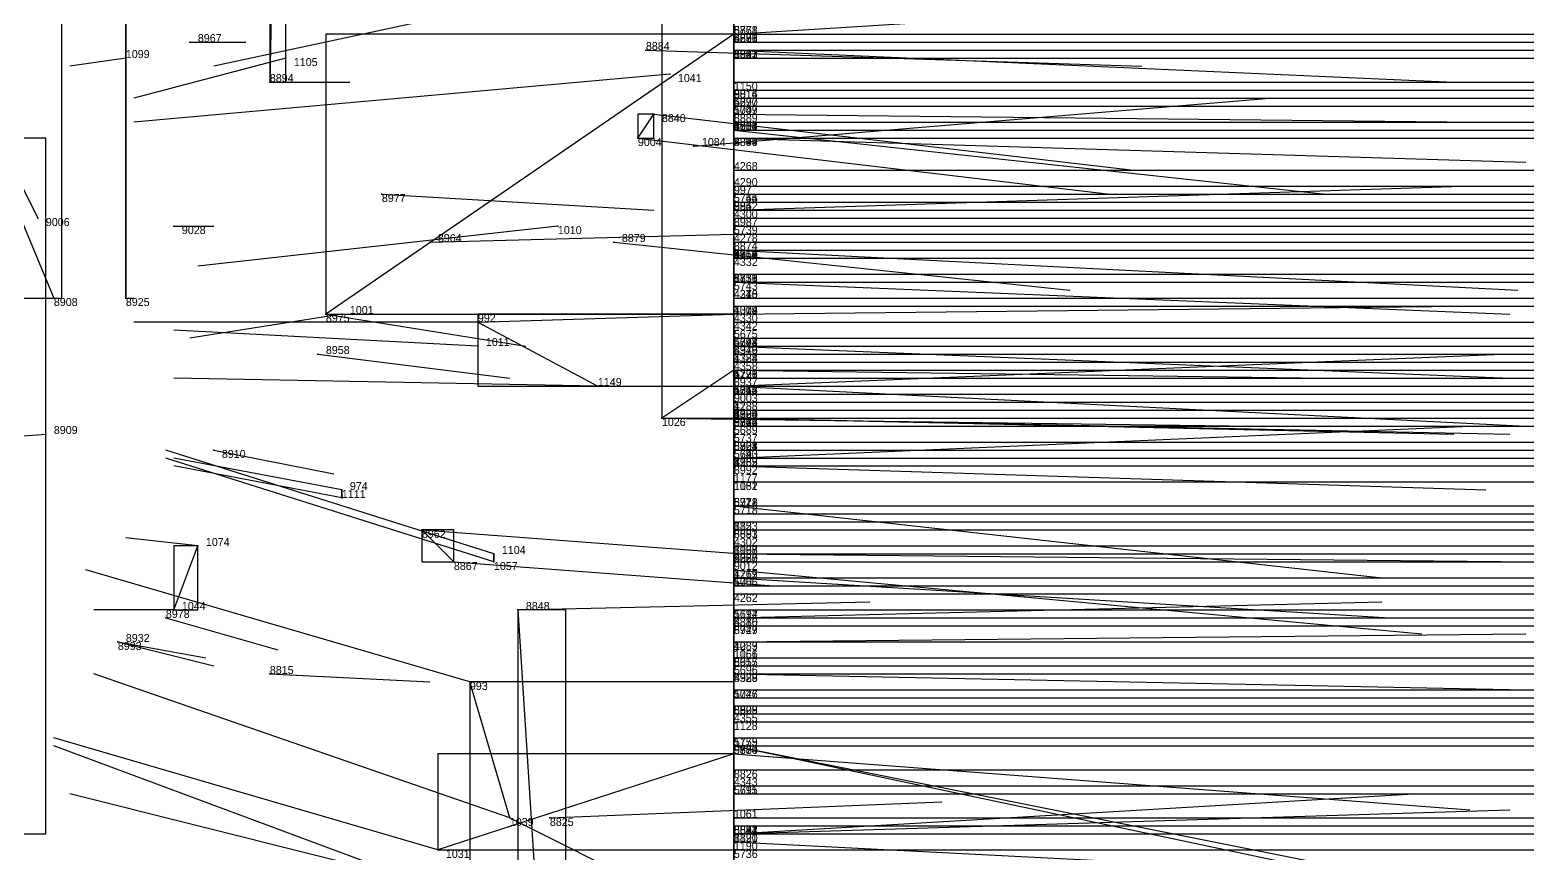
# Model space of a CAD drawing. Extents: x -0.07 to 1.1, y -0.07 to 1.1.
# Drawn here: x 0.912 to 1.1, y 0.2555 to 0.3585 of the extents above; entities that cross this region are included whole.
import ezdxf

# ---------------------------------------------------------------- set-up
doc = ezdxf.new("R2010")
doc.units = 0
for name, color, linetype in [('Clients', 3, 'CONTINUOUS'), ('Facilities', 3, 'CONTINUOUS'), ('Facilities_lines', 3, 'CONTINUOUS'), ('Min_max_boxes', 1, 'CONTINUOUS'), ('Normals', 1, 'CONTINUOUS'), ('Source_points', 5, 'CONTINUOUS'), ('Text', 3, 'CONTINUOUS')]:
    doc.layers.add(name, color=color, linetype=linetype)

msp = doc.modelspace()

# ---------------------------------------------------------------- linework, layer by layer
at = {"layer": 'Clients', "color": 5}
for p in [(1, 0.358, 0.668), (1, 0.358, 0.71), (1, 0.357, 0.313), (1, 0.356, 0.745), (1, 0.355, 0.158), (1, 0.355, 0.901), (0.942, 0.352, 1), (1, 0.352, 0.108), (1, 0.351, 0.892), (1, 0.35, 0.713), (1, 0.35, 0.818), (0.99, 0.348, 1), (1, 0.349, 0.152), (1, 0.349, 0.478), (1, 0.349, 0.714), (1, 0.347, 0.227), (1, 0.346, 0.299), (1, 0.346, 0.572), (1, 0.346, 0.993), (1, 0.345, 0.489), (1, 0.341, 0.254), (1, 0.339, 0.417), (1, 0.338, 0.242), (1, 0.338, 0.745), (1, 0.337, 0.566), (0.913, 0.335, 1), (1, 0.336, 0.219), (1, 0.335, 0.398), (1, 0.335, 0.921), (1, 0.334, 0.574), (1, 0.333, 0.347), (1, 0.332, 0.841), (1, 0.331, 0.943), (1, 0.33, 0.286), (1, 0.33, 0.344), (1, 0.33, 0.73), (1, 0.33, 0.704), (1, 0.33, 0.782), (1, 0.328, 0.164), (1, 0.327, 0.677), (1, 0.327, 0.518), (1, 0.327, 0.946), (0.915, 0.325, 1), (0.924, 0.325, 1), (1, 0.325, 0.445), (1, 0.325, 0.312), (1, 0.325, 0.375), (1, 0.324, 0.262), (1, 0.324, 0.404), (0.949, 0.323, 1), (1, 0.323, 0.028), (1, 0.322, 0.362), (1, 0.322, 0.462), (1, 0.32, 0.543), (1, 0.319, 0.491), (1, 0.319, 0.746), (1, 0.319, 0.752), (1, 0.318, 0.251), (1, 0.318, 0.381), (1, 0.318, 0.4), (1, 0.318, 0.505), (1, 0.317, 0.394), (1, 0.316, 0.664), (0.983, 0.314), (1, 0.315, 0.29), (1, 0.314, 0.682), (1, 0.314, 0.724), (1, 0.313, 0.302), (1, 0.312, 0.786), (1, 0.311, 0.173), (1, 0.311, 0.274), (1, 0.311, 0.598), (0.991, 0.31), (1, 0.31, 0.356), (1, 0.31, 0.58), (1, 0.31, 0.791), (1, 0.309, 0.665), (1, 0.309, 0.717), (1, 0.309, 0.903), (0.914, 0.308, 1), (1, 0.307, 0.591), (1, 0.307, 0.878), (1, 0.306, 0.511), (1, 0.306, 0.707), (1, 0.306, 0.762), (1, 0.305, 0.257), (1, 0.305, 0.748), (1, 0.304, 0.903), (1, 0.302, 0.182), (1, 0.302, 0.151), (1, 0.302, 0.092), (0.951, 0.3), (1, 0.299, 0.561), (1, 0.299, 0.729), (1, 0.298, 0.646), (1, 0.297, 0.165), (1, 0.296, 0.549), (1, 0.296, 0.87), (0.933, 0.294), (1, 0.294, 0.352), (1, 0.294, 0.808), (0.965, 0.292, 1), (0.97, 0.292), (1, 0.293, 0.247), (1, 0.293, 0.158), (1, 0.293, 0.454), (1, 0.293, 0.496), (1, 0.292, 0.664), (1, 0.29, 0.006), (1, 0.29, 0.382), (1, 0.29, 0.688), (1, 0.289, 0.122), (1, 0.288, 0.499), (1, 0.286, 0.102), (1, 0.285, 0.32), (1, 0.285, 0.991), (1, 0.285, 0.733), (1, 0.284, 0.724), (1, 0.284, 0.879), (1, 0.282, 0.286), (1, 0.28, 0.201), (1, 0.28, 0.119), (1, 0.28, 0.717), (1, 0.279, 0.548), (1, 0.279, 0.865), (0.967, 0.277), (1, 0.278, 0.453), (1, 0.278, 0.946), (1, 0.276, 0.522), (1, 0.275, 0.116), (1, 0.274, 0.761), (1, 0.273, 0.347), (1, 0.273, 0.552), (1, 0.273, 0.865), (1, 0.272, 0.127), (1, 0.27, 0.629), (1, 0.269, 0.63), (1, 0.269, 0.526), (1, 0.266, 0.91), (1, 0.264, 0.377), (1, 0.264, 0.561), (1, 0.263, 0.748), (1, 0.26, 0.236), (1, 0.259, 0.552), (1, 0.259, 0.904), (1, 0.258, 0.727), (0.963, 0.256), (1, 0.257, 0.062), (1, 0.256, 0.13)]:
    msp.add_point(p, dxfattribs=at)
at = {"layer": 'Facilities', "color": 3}
for p in [(1, 0.358, 0.952), (0.932, 0.357, 1), (0.989, 0.356, 1), (1, 0.357, 0.924), (1, 0.356, 0.969), (0.924, 0.355), (0.944, 0.355), (0.992, 0.353), (1, 0.348, 0.963), (0.988, 0.345, 1), (0.995, 0.344), (1, 0.345, 0.936), (0.956, 0.338, 1), (1, 0.336, 0.965), (0.93, 0.334, 1), (0.978, 0.334), (0.962, 0.332, 1), (0.985, 0.332, 1), (1, 0.331, 0.113), (0.951, 0.323), (0.968, 0.322), (0.948, 0.318, 1), (0.968, 0.319), (1, 0.319, 0.938), (1, 0.316, 0.007), (1, 0.314, 0.051), (1, 0.314, 0.932), (1, 0.312, 0.088), (1, 0.311, 0.911), (1, 0.31, 0.03), (1, 0.31, 0.94), (0.935, 0.306, 1), (1, 0.305, 0.033), (1, 0.304, 0.958), (0.951, 0.301), (1, 0.299, 0.977), (0.961, 0.296, 1), (1, 0.296, 0.852), (0.97, 0.293), (1, 0.293, 0.917), (1, 0.291, 0.977), (0.93, 0.286), (0.973, 0.286, 1), (0.929, 0.285, 1), (0.923, 0.282, 1), (0.923, 0.282, 1), (1, 0.282, 0.072), (0.942, 0.278, 1), (1, 0.269, 0.019), (1, 0.269, 0.003), (1, 0.268, 0.031), (0.972, 0.26), (0.977, 0.26, 1), (1, 0.258, 0.958), (1, 0.258, 0.983)]:
    msp.add_point(p, dxfattribs=at)
at = {"layer": 'Facilities_lines', "color": 3}
for p, q in [((1, 0.492, 0.988), (1, 0.346, 0.993)), ((0.944, 0.46, 1), (0.942, 0.352, 1)), ((1, 0.433, 0.582), (1, 0.269, 0.526)), ((1, 0.433, 0.582), (1, 0.259, 0.552)), ((1, 0.433, 0.582), (1, 0.349, 0.478)), ((1, 0.433, 0.582), (1, 0.322, 0.462)), ((1, 0.433, 0.582), (1, 0.288, 0.499)), ((1, 0.433, 0.582), (1, 0.293, 0.496)), ((1, 0.433, 0.582), (1, 0.319, 0.491)), ((1, 0.433, 0.582), (1, 0.318, 0.505)), ((1, 0.433, 0.582), (1, 0.345, 0.489)), ((1, 0.433, 0.582), (1, 0.311, 0.598)), ((1, 0.433, 0.582), (1, 0.32, 0.543)), ((1, 0.433, 0.582), (1, 0.31, 0.58)), ((1, 0.433, 0.582), (1, 0.296, 0.549)), ((1, 0.433, 0.582), (1, 0.306, 0.511)), ((1, 0.433, 0.582), (1, 0.279, 0.548)), ((1, 0.433, 0.582), (1, 0.273, 0.552)), ((1, 0.433, 0.582), (1, 0.264, 0.561)), ((1, 0.433, 0.582), (1, 0.316, 0.664)), ((1, 0.433, 0.582), (1, 0.276, 0.522)), ((1, 0.433, 0.582), (1, 0.299, 0.561)), ((1, 0.433, 0.582), (1, 0.307, 0.591)), ((1, 0.433, 0.582), (1, 0.334, 0.574)), ((1, 0.433, 0.582), (1, 0.327, 0.677)), ((1, 0.433, 0.582), (1, 0.327, 0.518)), ((1, 0.433, 0.582), (1, 0.337, 0.566)), ((1, 0.433, 0.582), (1, 0.358, 0.668)), ((1, 0.433, 0.582), (1, 0.346, 0.572)), ((1, 0.412, 0.4), (1, 0.357, 0.313)), ((1, 0.412, 0.4), (1, 0.346, 0.299)), ((1, 0.412, 0.4), (1, 0.29, 0.382)), ((1, 0.412, 0.4), (1, 0.325, 0.445)), ((1, 0.412, 0.4), (1, 0.333, 0.347)), ((1, 0.412, 0.4), (1, 0.339, 0.417)), ((1, 0.412, 0.4), (1, 0.335, 0.398)), ((1, 0.412, 0.4), (1, 0.294, 0.352)), ((1, 0.412, 0.4), (1, 0.324, 0.404)), ((1, 0.412, 0.4), (1, 0.325, 0.312)), ((1, 0.412, 0.4), (1, 0.313, 0.302)), ((1, 0.412, 0.4), (1, 0.31, 0.356)), ((1, 0.412, 0.4), (1, 0.318, 0.381)), ((1, 0.412, 0.4), (1, 0.322, 0.362)), ((1, 0.412, 0.4), (1, 0.33, 0.286)), ((1, 0.412, 0.4), (1, 0.264, 0.377)), ((1, 0.412, 0.4), (1, 0.318, 0.4)), ((1, 0.412, 0.4), (1, 0.325, 0.375)), ((1, 0.412, 0.4), (1, 0.33, 0.344)), ((1, 0.412, 0.4), (1, 0.317, 0.394)), ((1, 0.407, 0.861), (1, 0.356, 0.745)), ((1, 0.407, 0.861), (1, 0.358, 0.71)), ((1, 0.316, 0.007), (1, 0.397, 0.015)), ((1, 0.314, 0.051), (1, 0.394, 0.005)), ((0.924, 0.374, 1), (0.924, 0.325, 1)), ((0.9, 0.361, 1), (0.915, 0.325, 1)), ((0.9, 0.361, 1), (0.913, 0.335, 1)), ((1, 0.358, 0.952), (0.949, 0.323, 1)), ((1, 0.331, 0.113), (1, 0.355, 0.158)), ((1, 0.311, 0.911), (1, 0.355, 0.901)), ((1, 0.331, 0.113), (1, 0.352, 0.108)), ((1, 0.311, 0.911), (1, 0.351, 0.892)), ((1, 0.296, 0.852), (1, 0.35, 0.713)), ((1, 0.296, 0.852), (1, 0.35, 0.818)), ((0.988, 0.345, 1), (0.99, 0.348, 1)), ((1, 0.331, 0.113), (1, 0.349, 0.152)), ((1, 0.296, 0.852), (1, 0.349, 0.714)), ((1, 0.331, 0.113), (1, 0.347, 0.227)), ((1, 0.331, 0.113), (1, 0.341, 0.254)), ((1, 0.331, 0.113), (1, 0.338, 0.242)), ((1, 0.296, 0.852), (1, 0.338, 0.745)), ((1, 0.331, 0.113), (1, 0.336, 0.219)), ((1, 0.253, 0.915), (1, 0.335, 0.921)), ((1, 0.296, 0.852), (1, 0.332, 0.841)), ((1, 0.331, 0.113), (1, 0.289, 0.122)), ((1, 0.331, 0.113), (1, 0.302, 0.182)), ((1, 0.331, 0.113), (1, 0.293, 0.247)), ((1, 0.331, 0.113), (1, 0.297, 0.165)), ((1, 0.331, 0.113), (1, 0.302, 0.151)), ((1, 0.331, 0.113), (1, 0.328, 0.164)), ((1, 0.331, 0.113), (1, 0.293, 0.158)), ((1, 0.331, 0.113), (1, 0.302, 0.092)), ((1, 0.331, 0.113), (1, 0.318, 0.251)), ((1, 0.331, 0.113), (1, 0.311, 0.173)), ((1, 0.331, 0.113), (1, 0.305, 0.257)), ((1, 0.331, 0.113), (1, 0.311, 0.274)), ((1, 0.331, 0.113), (1, 0.324, 0.262)), ((1, 0.31, 0.94), (1, 0.331, 0.943)), ((1, 0.296, 0.852), (1, 0.33, 0.73)), ((1, 0.296, 0.852), (1, 0.33, 0.704)), ((1, 0.296, 0.852), (1, 0.33, 0.782)), ((1, 0.319, 0.938), (1, 0.327, 0.946)), ((0.968, 0.322), (1, 0.323, 0.028)), ((0.968, 0.322), (0.983, 0.314)), ((1, 0.296, 0.852), (1, 0.319, 0.746)), ((1, 0.296, 0.852), (1, 0.319, 0.752)), ((1, 0.316, 0.007), (0.991, 0.31)), ((1, 0.134, 0.267), (1, 0.315, 0.29)), ((1, 0.296, 0.852), (1, 0.314, 0.682)), ((1, 0.296, 0.852), (1, 0.314, 0.724)), ((1, 0.296, 0.852), (1, 0.312, 0.786)), ((1, 0.311, 0.911), (1, 0.266, 0.91)), ((1, 0.311, 0.911), (1, 0.309, 0.903)), ((1, 0.311, 0.911), (1, 0.259, 0.904)), ((1, 0.311, 0.911), (1, 0.304, 0.903)), ((1, 0.311, 0.911), (1, 0.307, 0.878)), ((1, 0.296, 0.852), (1, 0.31, 0.791)), ((1, 0.296, 0.852), (1, 0.309, 0.665)), ((1, 0.296, 0.852), (1, 0.309, 0.717)), ((0.875, 0.305, 1), (0.914, 0.308, 1)), ((1, 0.296, 0.852), (1, 0.306, 0.707)), ((1, 0.296, 0.852), (1, 0.306, 0.762)), ((1, 0.296, 0.852), (1, 0.305, 0.748)), ((0.951, 0.301), (0.951, 0.3)), ((1, 0.296, 0.852), (1, 0.299, 0.729)), ((1, 0.119, 0.64), (1, 0.298, 0.646)), ((0.961, 0.296, 1), (0.965, 0.292, 1)), ((1, 0.296, 0.852), (1, 0.292, 0.664)), ((1, 0.296, 0.852), (1, 0.258, 0.727)), ((1, 0.296, 0.852), (1, 0.29, 0.688)), ((1, 0.296, 0.852), (1, 0.28, 0.717)), ((1, 0.296, 0.852), (1, 0.285, 0.733)), ((1, 0.296, 0.852), (1, 0.263, 0.748)), ((1, 0.296, 0.852), (1, 0.284, 0.724)), ((1, 0.296, 0.852), (1, 0.274, 0.761)), ((1, 0.296, 0.852), (1, 0.253, 0.832)), ((1, 0.296, 0.852), (1, 0.296, 0.87)), ((1, 0.296, 0.852), (1, 0.273, 0.865)), ((1, 0.296, 0.852), (1, 0.279, 0.865)), ((1, 0.296, 0.852), (1, 0.284, 0.879)), ((1, 0.296, 0.852), (1, 0.294, 0.808)), ((1, 0.296, 0.852), (1, 0.24, 0.8)), ((1, 0.296, 0.852), (1, 0.232, 0.836)), ((1, 0.296, 0.852), (1, 0.249, 0.87)), ((1, 0.296, 0.852), (1, 0.242, 0.784)), ((1, 0.296, 0.852), (1, 0.233, 0.799)), ((0.93, 0.286), (0.933, 0.294)), ((0.97, 0.293), (0.97, 0.292)), ((1, 0.143, 0.44), (1, 0.293, 0.454)), ((1, 0.269, 0.003), (1, 0.29, 0.006)), ((0.973, 0.286, 1), (0.979, 0.192, 1)), ((1, 0.241, 0.106), (1, 0.286, 0.102)), ((1, 0.134, 0.267), (1, 0.285, 0.32)), ((1, 0.202, 0.99), (1, 0.285, 0.991)), ((1, 0.134, 0.267), (1, 0.282, 0.286)), ((1, 0.241, 0.106), (1, 0.28, 0.201)), ((1, 0.241, 0.106), (1, 0.28, 0.119)), ((0.972, 0.26), (0.967, 0.277)), ((1, 0.143, 0.44), (1, 0.278, 0.453)), ((1, 0.222, 0.945), (1, 0.278, 0.946)), ((1, 0.241, 0.106), (1, 0.275, 0.116)), ((1, 0.103, 0.354), (1, 0.273, 0.347)), ((1, 0.241, 0.106), (1, 0.272, 0.127)), ((1, 0.119, 0.64), (1, 0.27, 0.629)), ((1, 0.119, 0.64), (1, 0.269, 0.63)), ((1, 0.268, 0.031), (0.963, 0.256)), ((0.972, 0.26), (1, 0.246, 0.034)), ((1, 0.241, 0.106), (1, 0.26, 0.236)), ((1, 0.247, 0.058), (1, 0.257, 0.062)), ((1, 0.241, 0.106), (1, 0.256, 0.13))]:
    msp.add_line(p, q, dxfattribs=at)
at = {"layer": 'Min_max_boxes', "color": 1}
for p, q in [((1, 0.264, 0.253), (1, 0.541, 0.253)), ((1, 0.541, 0.253), (1, 0.264, 0.253)), ((1, 0.264, 0.473), (1, 0.541, 0.473)), ((1, 0.541, 0.473), (1, 0.264, 0.473)), ((1, 0.259, 0.461), (1, 0.531, 0.461)), ((1, 0.531, 0.461), (1, 0.259, 0.461)), ((1, 0.259, 0.729), (1, 0.531, 0.729)), ((1, 0.531, 0.729), (1, 0.259, 0.729)), ((1, 0.346, 0.988), (1, 0.492, 0.988)), ((1, 0.492, 0.988), (1, 0.346, 0.988)), ((1, 0.346, 0.993), (1, 0.492, 0.993)), ((1, 0.492, 0.993), (1, 0.346, 0.993)), ((1, 0.356, 0.71), (1, 0.466, 0.71)), ((1, 0.466, 0.71), (1, 0.356, 0.71)), ((1, 0.356, 0.901), (1, 0.466, 0.901)), ((1, 0.466, 0.901), (1, 0.356, 0.901)), ((0.942, 0.46, 1), (0.942, 0.352, 1)), ((0.942, 0.46, 1), (0.942, 0.352, 1)), ((0.944, 0.352, 1), (0.944, 0.46, 1)), ((0.944, 0.352, 1), (0.944, 0.46, 1)), ((0.916, 0.325, 1), (0.916, 0.406, 1)), ((0.916, 0.325, 1), (0.916, 0.406, 1)), ((0.991, 0.397), (0.991, 0.31)), ((0.991, 0.397, 0.015), (0.991, 0.31, 0.015)), ((1, 0.31), (1, 0.397)), ((1, 0.31, 0.015), (1, 0.397, 0.015)), ((1, 0.314, 0.005), (1, 0.394, 0.005)), ((1, 0.394, 0.005), (1, 0.314, 0.005)), ((1, 0.314, 0.051), (1, 0.394, 0.051)), ((1, 0.394, 0.051), (1, 0.314, 0.051)), ((0.924, 0.325, 1), (0.924, 0.374, 1)), ((0.924, 0.374, 1), (0.924, 0.325, 1)), ((0.924, 0.325, 1), (0.924, 0.374, 1)), ((0.924, 0.374, 1), (0.924, 0.325, 1)), ((1, 0.358, 0.952), (0.949, 0.358, 0.952)), ((0.949, 0.358, 0.952), (0.949, 0.323, 0.952)), ((1, 0.358, 1), (0.949, 0.358, 1)), ((0.949, 0.358, 1), (0.949, 0.323, 1)), ((0.949, 0.358, 0.952), (0.949, 0.358, 1)), ((1, 0.323, 0.952), (1, 0.358, 0.952)), ((1, 0.323, 1), (1, 0.358, 1)), ((1, 0.358, 0.952), (1, 0.358, 1)), ((1, 0.356, 0.71), (1, 0.356, 0.71)), ((1, 0.356, 0.901), (1, 0.356, 0.901)), ((1, 0.356, 0.71), (1, 0.356, 0.901)), ((1, 0.356, 0.71), (1, 0.356, 0.901)), ((1, 0.289, 0.092), (1, 0.355, 0.092)), ((1, 0.355, 0.092), (1, 0.355, 0.092)), ((1, 0.355, 0.092), (1, 0.289, 0.092)), ((1, 0.289, 0.274), (1, 0.355, 0.274)), ((1, 0.355, 0.274), (1, 0.355, 0.274)), ((1, 0.355, 0.274), (1, 0.289, 0.274)), ((1, 0.355, 0.092), (1, 0.355, 0.274)), ((1, 0.355, 0.092), (1, 0.355, 0.274)), ((1, 0.259, 0.878), (1, 0.355, 0.878)), ((1, 0.355, 0.878), (1, 0.355, 0.878)), ((1, 0.355, 0.878), (1, 0.259, 0.878)), ((1, 0.259, 0.911), (1, 0.355, 0.911)), ((1, 0.355, 0.911), (1, 0.355, 0.911)), ((1, 0.355, 0.911), (1, 0.259, 0.911)), ((1, 0.355, 0.878), (1, 0.355, 0.911)), ((1, 0.355, 0.878), (1, 0.355, 0.911)), ((0.942, 0.352, 1), (0.944, 0.352, 1)), ((0.942, 0.352, 1), (0.944, 0.352, 1)), ((0.942, 0.352, 1), (0.942, 0.352, 1)), ((0.944, 0.352, 1), (0.944, 0.352, 1)), ((1, 0.232, 0.664), (1, 0.35, 0.664)), ((1, 0.35, 0.664), (1, 0.35, 0.664)), ((1, 0.35, 0.664), (1, 0.232, 0.664)), ((1, 0.232, 0.879), (1, 0.35, 0.879)), ((1, 0.35, 0.879), (1, 0.35, 0.879)), ((1, 0.35, 0.879), (1, 0.232, 0.879)), ((1, 0.35, 0.664), (1, 0.35, 0.879)), ((1, 0.35, 0.664), (1, 0.35, 0.879)), ((0.99, 0.348, 1), (0.988, 0.348, 1)), ((0.988, 0.348, 1), (0.988, 0.345, 1)), ((0.99, 0.348, 1), (0.988, 0.348, 1)), ((0.988, 0.348, 1), (0.988, 0.345, 1)), ((0.988, 0.348, 1), (0.988, 0.348, 1)), ((0.99, 0.345, 1), (0.99, 0.348, 1)), ((0.99, 0.345, 1), (0.99, 0.348, 1)), ((0.99, 0.348, 1), (0.99, 0.348, 1)), ((1, 0.346, 0.988), (1, 0.346, 0.988)), ((1, 0.346, 0.993), (1, 0.346, 0.993)), ((1, 0.346, 0.988), (1, 0.346, 0.993)), ((1, 0.346, 0.988), (1, 0.346, 0.993)), ((0.914, 0.345, 1), (0.757, 0.345, 1)), ((0.914, 0.345, 1), (0.757, 0.345, 1)), ((0.914, 0.258, 1), (0.914, 0.345, 1)), ((0.914, 0.258, 1), (0.914, 0.345, 1)), ((0.914, 0.345, 1), (0.914, 0.345, 1)), ((0.988, 0.345, 1), (0.99, 0.345, 1)), ((0.988, 0.345, 1), (0.99, 0.345, 1)), ((0.988, 0.345, 1), (0.988, 0.345, 1)), ((0.99, 0.345, 1), (0.99, 0.345, 1)), ((1, 0.253, 0.915), (1, 0.335, 0.915)), ((1, 0.335, 0.915), (1, 0.335, 0.915)), ((1, 0.335, 0.915), (1, 0.253, 0.915)), ((1, 0.253, 0.921), (1, 0.335, 0.921)), ((1, 0.335, 0.921), (1, 0.335, 0.921)), ((1, 0.335, 0.921), (1, 0.253, 0.921)), ((1, 0.335, 0.915), (1, 0.335, 0.921)), ((1, 0.335, 0.915), (1, 0.335, 0.921)), ((1, 0.31, 0.94), (1, 0.331, 0.94)), ((1, 0.331, 0.94), (1, 0.331, 0.94)), ((1, 0.331, 0.94), (1, 0.31, 0.94)), ((1, 0.31, 0.943), (1, 0.331, 0.943)), ((1, 0.331, 0.943), (1, 0.331, 0.943)), ((1, 0.331, 0.943), (1, 0.31, 0.943)), ((1, 0.331, 0.94), (1, 0.331, 0.943)), ((1, 0.331, 0.94), (1, 0.331, 0.943)), ((1, 0.319, 0.938), (1, 0.327, 0.938)), ((1, 0.327, 0.938), (1, 0.327, 0.938)), ((1, 0.327, 0.938), (1, 0.319, 0.938)), ((1, 0.319, 0.946), (1, 0.327, 0.946)), ((1, 0.327, 0.946), (1, 0.327, 0.946)), ((1, 0.327, 0.946), (1, 0.319, 0.946)), ((1, 0.327, 0.938), (1, 0.327, 0.946)), ((1, 0.327, 0.938), (1, 0.327, 0.946)), ((0.787, 0.325, 1), (0.916, 0.325, 1)), ((0.787, 0.325, 1), (0.916, 0.325, 1)), ((0.916, 0.325, 1), (0.916, 0.325, 1)), ((0.924, 0.325, 1), (0.924, 0.325, 1)), ((0.924, 0.325, 1), (0.924, 0.325, 1)), ((0.924, 0.325, 1), (0.924, 0.325, 1)), ((0.924, 0.325, 1), (0.924, 0.325, 1)), ((0.949, 0.323, 0.952), (1, 0.323, 0.952)), ((0.949, 0.323, 1), (1, 0.323, 1)), ((0.949, 0.323, 0.952), (0.949, 0.323, 1)), ((1, 0.323), (0.968, 0.323)), ((0.968, 0.323), (0.968, 0.314)), ((1, 0.323, 0.028), (0.968, 0.323, 0.028)), ((0.968, 0.323, 0.028), (0.968, 0.314, 0.028)), ((0.968, 0.323), (0.968, 0.323, 0.028)), ((1, 0.314), (1, 0.323)), ((1, 0.314, 0.028), (1, 0.323, 0.028)), ((1, 0.323), (1, 0.323, 0.028)), ((1, 0.323, 0.952), (1, 0.323, 1)), ((1, 0.319, 0.938), (1, 0.319, 0.938)), ((1, 0.319, 0.946), (1, 0.319, 0.946)), ((1, 0.319, 0.938), (1, 0.319, 0.946)), ((1, 0.319, 0.938), (1, 0.319, 0.946)), ((0.968, 0.314), (1, 0.314)), ((0.968, 0.314, 0.028), (1, 0.314, 0.028)), ((0.968, 0.314), (0.968, 0.314, 0.028)), ((1, 0.11, 0.14), (1, 0.315, 0.14)), ((1, 0.315, 0.14), (1, 0.315, 0.14)), ((1, 0.315, 0.14), (1, 0.11, 0.14)), ((1, 0.11, 0.324), (1, 0.315, 0.324)), ((1, 0.315, 0.324), (1, 0.315, 0.324)), ((1, 0.315, 0.324), (1, 0.11, 0.324)), ((1, 0.315, 0.14), (1, 0.315, 0.324)), ((1, 0.315, 0.14), (1, 0.315, 0.324)), ((1, 0.314), (1, 0.314, 0.028)), ((1, 0.314, 0.005), (1, 0.314, 0.005)), ((1, 0.314, 0.051), (1, 0.314, 0.051)), ((1, 0.314, 0.005), (1, 0.314, 0.051)), ((1, 0.314, 0.005), (1, 0.314, 0.051)), ((0.991, 0.31), (1, 0.31)), ((0.991, 0.31, 0.015), (1, 0.31, 0.015)), ((0.991, 0.31), (0.991, 0.31, 0.015)), ((1, 0.31), (1, 0.31, 0.015)), ((1, 0.31, 0.94), (1, 0.31, 0.94)), ((1, 0.31, 0.943), (1, 0.31, 0.943)), ((1, 0.31, 0.94), (1, 0.31, 0.943)), ((1, 0.31, 0.94), (1, 0.31, 0.943)), ((0.951, 0.3), (0.951, 0.301)), ((0.951, 0.301), (0.951, 0.301)), ((0.951, 0.301), (0.951, 0.3)), ((0.951, 0.3), (0.951, 0.301)), ((0.951, 0.301), (0.951, 0.301)), ((0.951, 0.301), (0.951, 0.3)), ((0.951, 0.301), (0.951, 0.301)), ((0.951, 0.301), (0.951, 0.301)), ((0.951, 0.3), (0.951, 0.3)), ((0.951, 0.3), (0.951, 0.3)), ((0.951, 0.3), (0.951, 0.3)), ((0.951, 0.3), (0.951, 0.3)), ((1, 0.097, 0.619), (1, 0.298, 0.619)), ((1, 0.298, 0.619), (1, 0.298, 0.619)), ((1, 0.298, 0.619), (1, 0.097, 0.619)), ((1, 0.097, 0.69), (1, 0.298, 0.69)), ((1, 0.298, 0.69), (1, 0.298, 0.69)), ((1, 0.298, 0.69), (1, 0.097, 0.69)), ((1, 0.298, 0.619), (1, 0.298, 0.69)), ((1, 0.298, 0.619), (1, 0.298, 0.69)), ((0.965, 0.296, 1), (0.961, 0.296, 1)), ((0.961, 0.296, 1), (0.961, 0.292, 1)), ((0.965, 0.296, 1), (0.961, 0.296, 1)), ((0.961, 0.296, 1), (0.961, 0.292, 1)), ((0.961, 0.296, 1), (0.961, 0.296, 1)), ((0.965, 0.292, 1), (0.965, 0.296, 1)), ((0.965, 0.292, 1), (0.965, 0.296, 1)), ((0.965, 0.296, 1), (0.965, 0.296, 1)), ((0.933, 0.294), (0.93, 0.294)), ((0.93, 0.294), (0.93, 0.286)), ((0.933, 0.294), (0.93, 0.294)), ((0.93, 0.294), (0.93, 0.286)), ((0.93, 0.294), (0.93, 0.294)), ((0.933, 0.286), (0.933, 0.294)), ((0.933, 0.286), (0.933, 0.294)), ((0.933, 0.294), (0.933, 0.294)), ((0.961, 0.292, 1), (0.965, 0.292, 1)), ((0.961, 0.292, 1), (0.965, 0.292, 1)), ((0.961, 0.292, 1), (0.961, 0.292, 1)), ((0.965, 0.292, 1), (0.965, 0.292, 1)), ((0.97, 0.292), (0.97, 0.293)), ((0.97, 0.293), (0.97, 0.293)), ((0.97, 0.293), (0.97, 0.292)), ((0.97, 0.292), (0.97, 0.293)), ((0.97, 0.293), (0.97, 0.293)), ((0.97, 0.293), (0.97, 0.292)), ((0.97, 0.293), (0.97, 0.293)), ((0.97, 0.293), (0.97, 0.293)), ((0.97, 0.292), (0.97, 0.292)), ((0.97, 0.292), (0.97, 0.292)), ((0.97, 0.292), (0.97, 0.292)), ((0.97, 0.292), (0.97, 0.292)), ((1, 0.096, 0.377), (1, 0.293, 0.377)), ((1, 0.293, 0.377), (1, 0.293, 0.377)), ((1, 0.293, 0.377), (1, 0.096, 0.377)), ((1, 0.096, 0.5), (1, 0.293, 0.5)), ((1, 0.293, 0.5), (1, 0.293, 0.5)), ((1, 0.293, 0.5), (1, 0.096, 0.5)), ((1, 0.293, 0.377), (1, 0.293, 0.5)), ((1, 0.293, 0.377), (1, 0.293, 0.5)), ((1, 0.269, 0.003), (1, 0.29, 0.003)), ((1, 0.29, 0.003), (1, 0.29, 0.003)), ((1, 0.29, 0.003), (1, 0.269, 0.003)), ((1, 0.269, 0.006), (1, 0.29, 0.006)), ((1, 0.29, 0.006), (1, 0.29, 0.006)), ((1, 0.29, 0.006), (1, 0.269, 0.006)), ((1, 0.29, 0.003), (1, 0.29, 0.006)), ((1, 0.29, 0.003), (1, 0.29, 0.006)), ((1, 0.289, 0.092), (1, 0.289, 0.092)), ((1, 0.289, 0.274), (1, 0.289, 0.274)), ((1, 0.289, 0.092), (1, 0.289, 0.274)), ((1, 0.289, 0.092), (1, 0.289, 0.274)), ((0.93, 0.286), (0.933, 0.286)), ((0.93, 0.286), (0.933, 0.286)), ((0.93, 0.286), (0.93, 0.286)), ((0.933, 0.286), (0.933, 0.286)), ((0.979, 0.286, 1), (0.973, 0.286, 1)), ((0.973, 0.286, 1), (0.973, 0.192, 1)), ((0.979, 0.286, 1), (0.973, 0.286, 1)), ((0.973, 0.286, 1), (0.973, 0.192, 1)), ((0.973, 0.286, 1), (0.973, 0.286, 1)), ((0.979, 0.192, 1), (0.979, 0.286, 1)), ((0.979, 0.192, 1), (0.979, 0.286, 1)), ((0.979, 0.286, 1), (0.979, 0.286, 1)), ((1, 0.225, 0.102), (1, 0.286, 0.102)), ((1, 0.286, 0.102), (1, 0.286, 0.102)), ((1, 0.286, 0.102), (1, 0.225, 0.102)), ((1, 0.225, 0.236), (1, 0.286, 0.236)), ((1, 0.286, 0.236), (1, 0.286, 0.236)), ((1, 0.286, 0.236), (1, 0.225, 0.236)), ((1, 0.286, 0.102), (1, 0.286, 0.236)), ((1, 0.286, 0.102), (1, 0.286, 0.236)), ((1, 0.202, 0.99), (1, 0.285, 0.99)), ((1, 0.285, 0.99), (1, 0.285, 0.99)), ((1, 0.285, 0.99), (1, 0.202, 0.99)), ((1, 0.202, 0.991), (1, 0.285, 0.991)), ((1, 0.285, 0.991), (1, 0.285, 0.991)), ((1, 0.285, 0.991), (1, 0.202, 0.991)), ((1, 0.285, 0.99), (1, 0.285, 0.991)), ((1, 0.285, 0.99), (1, 0.285, 0.991)), ((1, 0.277), (0.967, 0.277)), ((0.967, 0.277), (0.967, 0.246)), ((1, 0.277, 0.034), (0.967, 0.277, 0.034)), ((0.967, 0.277, 0.034), (0.967, 0.246, 0.034)), ((0.967, 0.277), (0.967, 0.277, 0.034)), ((1, 0.222, 0.945), (1, 0.278, 0.945)), ((1, 0.278, 0.945), (1, 0.278, 0.945)), ((1, 0.278, 0.945), (1, 0.222, 0.945)), ((1, 0.222, 0.946), (1, 0.278, 0.946)), ((1, 0.278, 0.946), (1, 0.278, 0.946)), ((1, 0.278, 0.946), (1, 0.222, 0.946)), ((1, 0.278, 0.945), (1, 0.278, 0.946)), ((1, 0.278, 0.945), (1, 0.278, 0.946)), ((1, 0.246), (1, 0.277)), ((1, 0.246, 0.034), (1, 0.277, 0.034)), ((1, 0.277), (1, 0.277, 0.034)), ((1, 0.089, 0.305), (1, 0.273, 0.305)), ((1, 0.273, 0.305), (1, 0.273, 0.305)), ((1, 0.273, 0.305), (1, 0.089, 0.305)), ((1, 0.089, 0.376), (1, 0.273, 0.376)), ((1, 0.273, 0.376), (1, 0.273, 0.376)), ((1, 0.273, 0.376), (1, 0.089, 0.376)), ((1, 0.273, 0.305), (1, 0.273, 0.376)), ((1, 0.273, 0.305), (1, 0.273, 0.376)), ((1, 0.269, 0.003), (1, 0.269, 0.003)), ((1, 0.269, 0.006), (1, 0.269, 0.006)), ((1, 0.269, 0.003), (1, 0.269, 0.006)), ((1, 0.269, 0.003), (1, 0.269, 0.006)), ((1, 0.268), (0.963, 0.268)), ((0.963, 0.268), (0.963, 0.256)), ((1, 0.268, 0.031), (0.963, 0.268, 0.031)), ((0.963, 0.268, 0.031), (0.963, 0.256, 0.031)), ((0.963, 0.268), (0.963, 0.268, 0.031)), ((1, 0.256), (1, 0.268)), ((1, 0.256, 0.031), (1, 0.268, 0.031)), ((1, 0.268), (1, 0.268, 0.031)), ((1, 0.264, 0.253), (1, 0.264, 0.253)), ((1, 0.264, 0.473), (1, 0.264, 0.473)), ((1, 0.264, 0.253), (1, 0.264, 0.473)), ((1, 0.264, 0.253), (1, 0.264, 0.473)), ((0.757, 0.258, 1), (0.914, 0.258, 1)), ((0.757, 0.258, 1), (0.914, 0.258, 1)), ((0.914, 0.258, 1), (0.914, 0.258, 1)), ((1, 0.259, 0.461), (1, 0.259, 0.461)), ((1, 0.259, 0.729), (1, 0.259, 0.729)), ((1, 0.259, 0.461), (1, 0.259, 0.729)), ((1, 0.259, 0.461), (1, 0.259, 0.729)), ((1, 0.259, 0.878), (1, 0.259, 0.878)), ((1, 0.259, 0.911), (1, 0.259, 0.911)), ((1, 0.259, 0.878), (1, 0.259, 0.911)), ((1, 0.259, 0.878), (1, 0.259, 0.911)), ((0.963, 0.256), (1, 0.256)), ((0.963, 0.256, 0.031), (1, 0.256, 0.031)), ((0.963, 0.256), (0.963, 0.256, 0.031)), ((1, 0.247, 0.055), (1, 0.257, 0.055)), ((1, 0.257, 0.055), (1, 0.257, 0.055)), ((1, 0.257, 0.055), (1, 0.247, 0.055)), ((1, 0.247, 0.062), (1, 0.257, 0.062)), ((1, 0.257, 0.062), (1, 0.257, 0.062)), ((1, 0.257, 0.062), (1, 0.247, 0.062)), ((1, 0.257, 0.055), (1, 0.257, 0.062)), ((1, 0.257, 0.055), (1, 0.257, 0.062)), ((1, 0.256), (1, 0.256, 0.031))]:
    msp.add_line(p, q, dxfattribs=at)
at = {"layer": 'Normals', "color": 1}
for p, q in [((1, 0.358, 0.952), (1.096, 0.364, 0.979)), ((0.963, 0.36), (0.935, 0.354, 0.096)), ((1, 0.358, 0.71), (1.1, 0.358, 0.71)), ((1, 0.358, 0.668), (1.1, 0.358, 0.668)), ((0.932, 0.357, 1), (0.939, 0.357, 1.1)), ((0.989, 0.356, 1), (1.051, 0.354, 1.078)), ((1, 0.357, 0.313), (1.1, 0.357, 0.313)), ((1, 0.357, 0.924), (1.1, 0.357, 0.928)), ((1, 0.356, 0.745), (1.1, 0.356, 0.745)), ((1, 0.356, 0.969), (1.09, 0.352, 1.012)), ((0.924, 0.355), (0.917, 0.354, 0.1)), ((0.944, 0.355), (0.925, 0.35, 0.098)), ((1, 0.355, 0.158), (1.1, 0.355, 0.158)), ((1, 0.355, 0.901), (1.1, 0.355, 0.901)), ((0.992, 0.353), (0.925, 0.347, 0.074)), ((0.942, 0.352, 1), (0.952, 0.352, 1.099)), ((1, 0.352, 0.108), (1.1, 0.352, 0.108)), ((0.995, 0.344), (1.067, 0.35, -0.07)), ((1, 0.351, 0.892), (1.1, 0.351, 0.892)), ((1, 0.35, 0.713), (1.1, 0.35, 0.713)), ((1, 0.35, 0.818), (1.1, 0.35, 0.818)), ((0.99, 0.348, 1), (1.05, 0.341, 1.08)), ((1, 0.349, 0.152), (1.1, 0.349, 0.152)), ((1, 0.349, 0.478), (1.1, 0.349, 0.478)), ((1, 0.349, 0.714), (1.1, 0.349, 0.714)), ((1, 0.348, 0.963), (1.093, 0.347, 1)), ((1, 0.347, 0.227), (1.1, 0.347, 0.227)), ((1, 0.346, 0.299), (1.1, 0.346, 0.299)), ((1, 0.346, 0.572), (1.1, 0.346, 0.572)), ((1, 0.346, 0.993), (1.074, 0.338, 1.06)), ((0.988, 0.345, 1), (1.047, 0.338, 1.08)), ((1, 0.345, 0.489), (1.1, 0.345, 0.489)), ((1, 0.345, 0.936), (1.099, 0.342, 0.949)), ((1, 0.341, 0.254), (1.1, 0.341, 0.254)), ((1, 0.339, 0.417), (1.1, 0.339, 0.417)), ((1, 0.336, 0.965), (1.091, 0.339, 1.006)), ((0.956, 0.338, 1), (0.99, 0.336, 1.094)), ((1, 0.338, 0.242), (1.1, 0.338, 0.242)), ((1, 0.338, 0.745), (1.1, 0.338, 0.745)), ((1, 0.337, 0.566), (1.1, 0.337, 0.566)), ((0.913, 0.335, 1), (0.913, 0.335, 1.1)), ((1, 0.336, 0.219), (1.1, 0.336, 0.219)), ((1, 0.335, 0.398), (1.1, 0.335, 0.398)), ((1, 0.335, 0.921), (1.1, 0.335, 0.925)), ((0.93, 0.334, 1), (0.935, 0.334, 1.1)), ((0.978, 0.334), (0.933, 0.329, 0.089)), ((0.962, 0.332, 1), (1, 0.333, 1.093)), ((1, 0.334, 0.574), (1.1, 0.334, 0.574)), ((1, 0.333, 0.347), (1.1, 0.333, 0.347)), ((0.985, 0.332, 1), (1.042, 0.326, 1.082)), ((1, 0.332, 0.841), (1.1, 0.332, 0.841)), ((1, 0.331, 0.113), (1.1, 0.331, 0.113)), ((1, 0.331, 0.943), (1.098, 0.326, 0.965)), ((1, 0.33, 0.286), (1.1, 0.33, 0.286)), ((1, 0.33, 0.344), (1.1, 0.33, 0.344)), ((1, 0.33, 0.704), (1.1, 0.33, 0.704)), ((1, 0.33, 0.73), (1.1, 0.33, 0.73)), ((1, 0.33, 0.782), (1.1, 0.33, 0.782)), ((1, 0.328, 0.164), (1.1, 0.328, 0.164)), ((1, 0.327, 0.677), (1.1, 0.327, 0.677)), ((1, 0.327, 0.518), (1.1, 0.327, 0.518)), ((1, 0.327, 0.946), (1.097, 0.323, 0.968)), ((0.915, 0.325, 1), (0.915, 0.325, 1.1)), ((0.924, 0.325, 1), (0.925, 0.325, 1.1)), ((1, 0.325, 0.445), (1.1, 0.325, 0.445)), ((1, 0.325, 0.312), (1.1, 0.325, 0.312)), ((1, 0.325, 0.375), (1.1, 0.325, 0.375)), ((1, 0.323, 0.028), (1.091, 0.324, -0.012)), ((1, 0.324, 0.404), (1.1, 0.324, 0.404)), ((1, 0.324, 0.262), (1.1, 0.324, 0.262)), ((0.968, 0.322), (0.925, 0.322, 0.091)), ((0.951, 0.323), (0.932, 0.32, 0.098)), ((0.949, 0.323, 1), (0.974, 0.319, 1.097)), ((1, 0.322, 0.362), (1.1, 0.322, 0.362)), ((1, 0.322, 0.462), (1.1, 0.322, 0.462)), ((0.968, 0.319), (0.93, 0.321, 0.092)), ((1, 0.32, 0.543), (1.1, 0.32, 0.543)), ((0.948, 0.318, 1), (0.972, 0.315, 1.097)), ((1, 0.319, 0.491), (1.1, 0.319, 0.491)), ((1, 0.319, 0.746), (1.1, 0.319, 0.746)), ((1, 0.319, 0.752), (1.1, 0.319, 0.752)), ((1, 0.319, 0.938), (1.097, 0.315, 0.961)), ((1, 0.314, 0.051), (1.096, 0.318, 0.023)), ((1, 0.318, 0.251), (1.1, 0.318, 0.251)), ((1, 0.318, 0.381), (1.1, 0.318, 0.381)), ((1, 0.318, 0.505), (1.1, 0.318, 0.505)), ((1, 0.318, 0.4), (1.1, 0.318, 0.4)), ((1, 0.317, 0.394), (1.1, 0.317, 0.394)), ((1, 0.316, 0.007), (1.074, 0.315, -0.06)), ((1, 0.316, 0.664), (1.1, 0.316, 0.664)), ((0.983, 0.314), (0.93, 0.315, 0.085)), ((1, 0.315, 0.29), (1.1, 0.315, 0.29)), ((1, 0.314, 0.682), (1.1, 0.314, 0.682)), ((1, 0.314, 0.724), (1.1, 0.314, 0.724)), ((1, 0.314, 0.932), (1.099, 0.309, 0.945)), ((1, 0.313, 0.302), (1.1, 0.313, 0.302)), ((1, 0.312, 0.088), (1.1, 0.312, 0.087)), ((1, 0.312, 0.786), (1.1, 0.312, 0.786)), ((1, 0.311, 0.173), (1.1, 0.311, 0.173)), ((1, 0.311, 0.274), (1.1, 0.311, 0.274)), ((1, 0.311, 0.598), (1.1, 0.311, 0.598)), ((1, 0.311, 0.911), (1.1, 0.311, 0.911)), ((0.991, 0.31), (1.065, 0.309, -0.067)), ((1, 0.31, 0.03), (1.09, 0.308, -0.013)), ((1, 0.31, 0.356), (1.1, 0.31, 0.356)), ((1, 0.31, 0.58), (1.1, 0.31, 0.58)), ((1, 0.31, 0.94), (1.097, 0.308, 0.962)), ((1, 0.31, 0.791), (1.1, 0.31, 0.791)), ((1, 0.305, 0.033), (1.092, 0.309, -0.007)), ((1, 0.309, 0.665), (1.1, 0.309, 0.665)), ((1, 0.309, 0.717), (1.1, 0.309, 0.717)), ((1, 0.309, 0.903), (1.1, 0.309, 0.903)), ((0.914, 0.308, 1), (0.914, 0.308, 1.1)), ((1, 0.307, 0.591), (1.1, 0.307, 0.591)), ((1, 0.307, 0.878), (1.1, 0.307, 0.878)), ((0.97, 0.293), (0.929, 0.306, 0.09)), ((0.97, 0.292), (0.929, 0.305, 0.09)), ((0.951, 0.301), (0.93, 0.305, 0.098)), ((0.935, 0.306, 1), (0.95, 0.303, 1.099)), ((1, 0.306, 0.511), (1.1, 0.306, 0.511)), ((1, 0.306, 0.707), (1.1, 0.306, 0.707)), ((1, 0.306, 0.762), (1.1, 0.306, 0.762)), ((1, 0.305, 0.257), (1.1, 0.305, 0.257)), ((1, 0.305, 0.748), (1.1, 0.305, 0.748)), ((0.951, 0.3), (0.93, 0.304, 0.098)), ((1, 0.304, 0.903), (1.1, 0.304, 0.903)), ((1, 0.304, 0.958), (1.094, 0.301, 0.991)), ((1, 0.302, 0.182), (1.1, 0.302, 0.182)), ((1, 0.302, 0.151), (1.1, 0.302, 0.151)), ((1, 0.302, 0.092), (1.1, 0.302, 0.092)), ((1, 0.299, 0.729), (1.1, 0.299, 0.729)), ((1, 0.299, 0.561), (1.1, 0.299, 0.561)), ((1, 0.299, 0.977), (1.081, 0.29, 1.035)), ((1, 0.298, 0.646), (1.1, 0.298, 0.646)), ((1, 0.297, 0.165), (1.1, 0.297, 0.165)), ((0.961, 0.296, 1), (1.001, 0.293, 1.092)), ((1, 0.296, 0.549), (1.1, 0.296, 0.549)), ((1, 0.296, 0.87), (1.1, 0.296, 0.87)), ((1, 0.296, 0.852), (1.1, 0.296, 0.852)), ((0.933, 0.294), (0.924, 0.295, 0.1)), ((1, 0.294, 0.352), (1.1, 0.294, 0.352)), ((1, 0.294, 0.808), (1.1, 0.294, 0.808)), ((0.965, 0.292, 1), (1.005, 0.289, 1.092)), ((1, 0.293, 0.247), (1.1, 0.293, 0.247)), ((1, 0.293, 0.158), (1.1, 0.293, 0.158)), ((1, 0.293, 0.454), (1.1, 0.293, 0.454)), ((1, 0.293, 0.496), (1.1, 0.293, 0.496)), ((1, 0.293, 0.917), (1.1, 0.292, 0.927)), ((1, 0.292, 0.664), (1.1, 0.292, 0.664)), ((0.967, 0.277), (0.919, 0.291, 0.087)), ((1, 0.291, 0.977), (1.086, 0.283, 1.027)), ((1, 0.29, 0.006), (1.082, 0.285, -0.051)), ((1, 0.29, 0.382), (1.1, 0.29, 0.382)), ((1, 0.29, 0.688), (1.1, 0.29, 0.688)), ((1, 0.289, 0.122), (1.1, 0.289, 0.122)), ((1, 0.288, 0.499), (1.1, 0.288, 0.499)), ((0.93, 0.286), (0.92, 0.286, 0.1)), ((0.973, 0.286, 1), (1.017, 0.287, 1.09)), ((1, 0.285, 0.991), (1.081, 0.287, 1.05)), ((1, 0.286, 0.102), (1.1, 0.286, 0.102)), ((0.929, 0.285, 1), (0.943, 0.281, 1.099)), ((1, 0.285, 0.32), (1.1, 0.285, 0.32)), ((1, 0.285, 0.733), (1.1, 0.285, 0.733)), ((1, 0.284, 0.724), (1.1, 0.284, 0.724)), ((1, 0.284, 0.879), (1.1, 0.284, 0.879)), ((0.923, 0.282, 1), (0.934, 0.28, 1.099)), ((0.923, 0.282, 1), (0.935, 0.279, 1.099)), ((1, 0.282, 0.072), (1.099, 0.283, 0.062)), ((1, 0.282, 0.286), (1.1, 0.282, 0.286)), ((1, 0.28, 0.201), (1.1, 0.28, 0.201)), ((1, 0.28, 0.119), (1.1, 0.28, 0.119)), ((1, 0.28, 0.717), (1.1, 0.28, 0.717)), ((1, 0.279, 0.548), (1.1, 0.279, 0.548)), ((1, 0.279, 0.865), (1.1, 0.279, 0.865)), ((0.972, 0.26), (0.92, 0.278, 0.084)), ((0.942, 0.278, 1), (0.962, 0.277, 1.098)), ((1, 0.278, 0.453), (1.1, 0.278, 0.453)), ((1, 0.278, 0.946), (1.099, 0.276, 0.961)), ((1, 0.276, 0.522), (1.1, 0.276, 0.522)), ((1, 0.275, 0.116), (1.1, 0.275, 0.116)), ((1, 0.274, 0.761), (1.1, 0.274, 0.761)), ((1, 0.273, 0.347), (1.1, 0.273, 0.347)), ((1, 0.273, 0.552), (1.1, 0.273, 0.552)), ((1, 0.273, 0.865), (1.1, 0.273, 0.865)), ((1, 0.272, 0.127), (1.1, 0.272, 0.127)), ((0.963, 0.256), (0.915, 0.27, 0.086)), ((0.958, 0.253), (0.915, 0.269, 0.089)), ((1, 0.27, 0.629), (1.1, 0.27, 0.629)), ((1, 0.269, 0.019), (1.08, 0.253, -0.039)), ((1, 0.269, 0.003), (1.071, 0.254, -0.066)), ((1, 0.269, 0.526), (1.1, 0.269, 0.526)), ((1, 0.269, 0.63), (1.1, 0.269, 0.63)), ((1, 0.268, 0.031), (1.092, 0.261, -0.008)), ((1, 0.266, 0.91), (1.1, 0.266, 0.91)), ((1, 0.264, 0.377), (1.1, 0.264, 0.377)), ((1, 0.264, 0.561), (1.1, 0.264, 0.561)), ((0.969, 0.25), (0.917, 0.263, 0.085)), ((0.977, 0.26, 1), (1.026, 0.262, 1.087)), ((1, 0.263, 0.748), (1.1, 0.263, 0.748)), ((1, 0.258, 0.983), (1.085, 0.263, 1.035)), ((1, 0.258, 0.958), (1.097, 0.261, 0.981)), ((1, 0.26, 0.236), (1.1, 0.26, 0.236)), ((1, 0.259, 0.552), (1.1, 0.259, 0.552)), ((1, 0.259, 0.904), (1.1, 0.259, 0.904)), ((1, 0.258, 0.727), (1.1, 0.258, 0.727)), ((1, 0.257, 0.062), (1.098, 0.252, 0.045)), ((1, 0.256, 0.13), (1.1, 0.256, 0.13))]:
    msp.add_line(p, q, dxfattribs=at)
at = {"layer": 'Source_points', "color": 5}
for p in [(1, 0.358, 0.71), (1, 0.358, 0.668), (1, 0.358, 0.952), (0.932, 0.357, 1), (0.989, 0.356, 1), (1, 0.357, 0.313), (1, 0.357, 0.924), (1, 0.356, 0.745), (1, 0.356, 0.969), (0.924, 0.355), (0.944, 0.355), (1, 0.355, 0.158), (1, 0.355, 0.901), (0.942, 0.352, 1), (0.992, 0.353), (1, 0.352, 0.108), (1, 0.351, 0.892), (1, 0.35, 0.713), (1, 0.35, 0.818), (0.99, 0.348, 1), (1, 0.349, 0.152), (1, 0.349, 0.478), (1, 0.349, 0.714), (1, 0.348, 0.963), (1, 0.347, 0.227), (1, 0.346, 0.299), (1, 0.346, 0.572), (1, 0.346, 0.993), (0.988, 0.345, 1), (0.995, 0.344), (1, 0.345, 0.489), (1, 0.345, 0.936), (1, 0.341, 0.254), (1, 0.339, 0.417), (0.956, 0.338, 1), (1, 0.338, 0.242), (1, 0.338, 0.745), (1, 0.337, 0.566), (0.913, 0.335, 1), (1, 0.336, 0.219), (1, 0.336, 0.965), (1, 0.335, 0.398), (1, 0.335, 0.921), (0.93, 0.334, 1), (0.978, 0.334), (1, 0.334, 0.574), (1, 0.333, 0.347), (0.962, 0.332, 1), (0.985, 0.332, 1), (1, 0.332, 0.841), (1, 0.331, 0.113), (1, 0.331, 0.943), (1, 0.33, 0.286), (1, 0.33, 0.344), (1, 0.33, 0.704), (1, 0.33, 0.73), (1, 0.33, 0.782), (1, 0.328, 0.164), (1, 0.327, 0.677), (1, 0.327, 0.518), (1, 0.327, 0.946), (0.915, 0.325, 1), (0.924, 0.325, 1), (1, 0.325, 0.445), (1, 0.325, 0.312), (1, 0.325, 0.375), (1, 0.324, 0.404), (1, 0.324, 0.262), (0.949, 0.323, 1), (0.951, 0.323), (0.968, 0.322), (1, 0.323, 0.028), (1, 0.322, 0.362), (1, 0.322, 0.462), (1, 0.32, 0.543), (0.948, 0.318, 1), (0.968, 0.319), (1, 0.319, 0.491), (1, 0.319, 0.746), (1, 0.319, 0.752), (1, 0.319, 0.938), (1, 0.318, 0.251), (1, 0.318, 0.381), (1, 0.318, 0.505), (1, 0.318, 0.4), (1, 0.317, 0.394), (1, 0.316, 0.007), (1, 0.316, 0.664), (0.983, 0.314), (1, 0.315, 0.29), (1, 0.314, 0.051), (1, 0.314, 0.682), (1, 0.314, 0.724), (1, 0.314, 0.932), (1, 0.313, 0.302), (1, 0.312, 0.088), (1, 0.312, 0.786), (1, 0.311, 0.173), (1, 0.311, 0.274), (1, 0.311, 0.598), (1, 0.311, 0.911), (0.991, 0.31), (1, 0.31, 0.03), (1, 0.31, 0.356), (1, 0.31, 0.58), (1, 0.31, 0.94), (1, 0.31, 0.791), (1, 0.309, 0.665), (1, 0.309, 0.717), (1, 0.309, 0.903), (0.914, 0.308, 1), (1, 0.307, 0.591), (1, 0.307, 0.878), (0.935, 0.306, 1), (1, 0.306, 0.511), (1, 0.306, 0.707), (1, 0.306, 0.762), (1, 0.305, 0.033), (1, 0.305, 0.257), (1, 0.305, 0.748), (1, 0.304, 0.903), (1, 0.304, 0.958), (0.951, 0.301), (1, 0.302, 0.182), (1, 0.302, 0.151), (1, 0.302, 0.092), (0.951, 0.3), (1, 0.299, 0.729), (1, 0.299, 0.561), (1, 0.299, 0.977), (1, 0.298, 0.646), (1, 0.297, 0.165), (0.961, 0.296, 1), (1, 0.296, 0.549), (1, 0.296, 0.87), (1, 0.296, 0.852), (0.933, 0.294), (1, 0.294, 0.352), (1, 0.294, 0.808), (0.965, 0.292, 1), (0.97, 0.293), (0.97, 0.292), (1, 0.293, 0.247), (1, 0.293, 0.158), (1, 0.293, 0.454), (1, 0.293, 0.496), (1, 0.293, 0.917), (1, 0.292, 0.664), (1, 0.291, 0.977), (1, 0.29, 0.006), (1, 0.29, 0.382), (1, 0.29, 0.688), (1, 0.289, 0.122), (1, 0.288, 0.499), (0.93, 0.286), (0.973, 0.286, 1), (1, 0.286, 0.102), (0.929, 0.285, 1), (1, 0.285, 0.32), (1, 0.285, 0.733), (1, 0.285, 0.991), (1, 0.284, 0.724), (1, 0.284, 0.879), (0.923, 0.282, 1), (0.923, 0.282, 1), (1, 0.282, 0.072), (1, 0.282, 0.286), (1, 0.28, 0.201), (1, 0.28, 0.119), (1, 0.28, 0.717), (1, 0.279, 0.548), (1, 0.279, 0.865), (0.942, 0.278, 1), (0.967, 0.277), (1, 0.278, 0.453), (1, 0.278, 0.946), (1, 0.276, 0.522), (1, 0.275, 0.116), (1, 0.274, 0.761), (1, 0.273, 0.347), (1, 0.273, 0.552), (1, 0.273, 0.865), (1, 0.272, 0.127), (1, 0.27, 0.629), (1, 0.269, 0.019), (1, 0.269, 0.003), (1, 0.269, 0.526), (1, 0.269, 0.63), (1, 0.268, 0.031), (1, 0.266, 0.91), (1, 0.264, 0.377), (1, 0.264, 0.561), (1, 0.263, 0.748), (0.972, 0.26), (0.977, 0.26, 1), (1, 0.26, 0.236), (1, 0.259, 0.552), (1, 0.259, 0.904), (1, 0.258, 0.727), (1, 0.258, 0.958), (1, 0.258, 0.983), (0.963, 0.256), (1, 0.257, 0.062), (1, 0.256, 0.13)]:
    msp.add_point(p, dxfattribs=at)

# ---------------------------------------------------------------- texts
at = {"layer": 'Text', "color": 3}
for s, p in [('8967', (0.933, 0.357, 1)), ('4281', (1, 0.357, 0.313)), ('5761', (1, 0.358, 0.668)), ('5699', (1, 0.357, 0.71)), ('8878', (1, 0.358, 0.952)), ('8876', (1, 0.357, 0.924)), ('1099', (0.924, 0.355)), ('8884', (0.989, 0.356, 1)), ('5683', (1, 0.355, 0.745)), ('8827', (1, 0.355, 0.901)), ('8981', (1, 0.355, 0.969)), ('1047', (1, 0.355, 0.158)), ('1105', (0.945, 0.354)), ('8894', (0.942, 0.352, 1)), ('1041', (0.993, 0.352)), ('1150', (1, 0.351, 0.108)), ('4297', (1, 0.349, 0.478)), ('5670', (1, 0.349, 0.713)), ('8816', (1, 0.35, 0.818)), ('9014', (1, 0.35, 0.892)), ('8840', (0.991, 0.347, 1)), ('5749', (1, 0.348, 0.714)), ('8889', (1, 0.347, 0.963)), ('1007', (1, 0.348, 0.152)), ('4301', (1, 0.346, 0.299)), ('5768', (1, 0.346, 0.572)), ('8886', (1, 0.346, 0.993)), ('1014', (1, 0.346, 0.227)), ('9004', (0.988, 0.344, 1)), ('1084', (0.996, 0.344)), ('4344', (1, 0.344, 0.489)), ('8899', (1, 0.344, 0.936)), ('4268', (1, 0.341, 0.254)), ('4290', (1, 0.339, 0.417)), ('997', (1, 0.338, 0.242)), ('8977', (0.956, 0.337, 1)), ('5745', (1, 0.337, 0.745)), ('5754', (1, 0.337, 0.566)), ('995', (1, 0.336, 0.219)), ('8842', (1, 0.336, 0.965)), ('9006', (0.914, 0.334, 1)), ('4300', (1, 0.335, 0.398)), ('8987', (1, 0.334, 0.921)), ('9028', (0.931, 0.333, 1)), ('8964', (0.963, 0.332, 1)), ('1010', (0.978, 0.333)), ('8879', (0.986, 0.332, 1)), ('4278', (1, 0.332, 0.347)), ('5739', (1, 0.333, 0.574)), ('4350', (1, 0.33, 0.344)), ('5667', (1, 0.33, 0.704)), ('5719', (1, 0.33, 0.73)), ('8874', (1, 0.331, 0.841)), ('8914', (1, 0.33, 0.943)), ('9018', (1, 0.33, 0.782)), ('1154', (1, 0.33, 0.113)), ('4332', (1, 0.329, 0.286)), ('5751', (1, 0.327, 0.518)), ('8819', (1, 0.327, 0.946)), ('1136', (1, 0.327, 0.164)), ('4276', (1, 0.325, 0.445)), ('4310', (1, 0.325, 0.312)), ('4348', (1, 0.325, 0.375)), ('5743', (1, 0.326, 0.677)), ('8908', (0.915, 0.324, 1)), ('8925', (0.924, 0.324, 1)), ('1001', (0.952, 0.323)), ('4304', (1, 0.323, 0.404)), ('4319', (1, 0.323, 0.262)), ('1072', (1, 0.323, 0.028)), ('8975', (0.949, 0.322, 1)), ('992', (0.968, 0.322)), ('4330', (1, 0.322, 0.362)), ('4342', (1, 0.321, 0.462)), ('1011', (0.969, 0.319)), ('4274', (1, 0.319, 0.491)), ('5675', (1, 0.32, 0.543)), ('5692', (1, 0.319, 0.746)), ('5748', (1, 0.319, 0.752)), ('8958', (0.949, 0.318, 1)), ('4340', (1, 0.318, 0.505)), ('4346', (1, 0.318, 0.4)), ('4328', (1, 0.317, 0.381)), ('8979', (1, 0.318, 0.938)), ('1184', (1, 0.317, 0.251)), ('4358', (1, 0.316, 0.394)), ('4291', (1, 0.315, 0.29)), ('5726', (1, 0.315, 0.664)), ('1179', (1, 0.315, 0.007)), ('1149', (0.983, 0.314)), ('4315', (1, 0.313, 0.302)), ('5662', (1, 0.313, 0.682)), ('5742', (1, 0.313, 0.724)), ('8937', (1, 0.314, 0.932)), ('1064', (1, 0.313, 0.051)), ('9003', (1, 0.312, 0.786)), ('4288', (1, 0.311, 0.274)), ('4323', (1, 0.31, 0.356)), ('5664', (1, 0.31, 0.598)), ('5690', (1, 0.31, 0.58)), ('8904', (1, 0.31, 0.94)), ('8950', (1, 0.31, 0.911)), ('1183', (1, 0.311, 0.088)), ('1198', (1, 0.31, 0.173)), ('8909', (0.915, 0.308, 1)), ('1026', (0.991, 0.309)), ('5746', (1, 0.309, 0.717)), ('5689', (1, 0.308, 0.665)), ('996', (1, 0.309, 0.03)), ('8872', (1, 0.309, 0.903)), ('8924', (1, 0.309, 0.791)), ('5737', (1, 0.307, 0.591)), ('5704', (1, 0.306, 0.707)), ('8821', (1, 0.306, 0.762)), ('8968', (1, 0.306, 0.878)), ('8910', (0.936, 0.305, 1)), ('4282', (1, 0.304, 0.257)), ('5693', (1, 0.305, 0.511)), ('5740', (1, 0.305, 0.748)), ('8959', (1, 0.304, 0.903)), ('1165', (1, 0.304, 0.033)), ('8992', (1, 0.303, 0.958)), ('1177', (1, 0.302, 0.092)), ('1111', (0.951, 0.3)), ('974', (0.952, 0.301)), ('1082', (1, 0.301, 0.182)), ('1151', (1, 0.301, 0.151)), ('5712', (1, 0.299, 0.729)), ('5728', (1, 0.299, 0.561)), ('5718', (1, 0.298, 0.646)), ('8971', (1, 0.299, 0.977)), ('8853', (1, 0.296, 0.87)), ('1123', (1, 0.296, 0.165)), ('8962', (0.961, 0.295, 1)), ('5691', (1, 0.295, 0.549)), ('8883', (1, 0.295, 0.852)), ('1074', (0.934, 0.294)), ('1104', (0.971, 0.293)), ('4302', (1, 0.294, 0.352)), ('8995', (1, 0.293, 0.808)), ('1097', (1, 0.293, 0.247)), ('1168', (1, 0.293, 0.158)), ('8867', (0.965, 0.291, 1)), ('1057', (0.97, 0.291)), ('4280', (1, 0.292, 0.454)), ('4337', (1, 0.292, 0.496)), ('5656', (1, 0.292, 0.664)), ('9025', (1, 0.292, 0.917)), ('9012', (1, 0.291, 0.977)), ('4267', (1, 0.29, 0.382)), ('5706', (1, 0.289, 0.688)), ('1119', (1, 0.29, 0.006)), ('1065', (1, 0.289, 0.122)), ('4262', (1, 0.287, 0.499)), ('8978', (0.929, 0.285, 1)), ('1044', (0.931, 0.286)), ('8848', (0.974, 0.286, 1)), ('5694', (1, 0.285, 0.733)), ('1112', (1, 0.285, 0.102)), ('4316', (1, 0.284, 0.32)), ('5747', (1, 0.283, 0.724)), ('8880', (1, 0.284, 0.991)), ('8929', (1, 0.283, 0.879)), ('8993', (0.923, 0.281, 1)), ('8932', (0.924, 0.282, 1)), ('4283', (1, 0.281, 0.286)), ('1089', (1, 0.281, 0.072)), ('1056', (1, 0.28, 0.201)), ('1161', (1, 0.28, 0.119)), ('8815', (0.942, 0.278, 1)), ('5657', (1, 0.279, 0.717)), ('5696', (1, 0.278, 0.548)), ('8915', (1, 0.279, 0.865)), ('993', (0.967, 0.276)), ('4329', (1, 0.277, 0.453)), ('8988', (1, 0.277, 0.946)), ('5727', (1, 0.275, 0.522)), ('1046', (1, 0.275, 0.116)), ('4355', (1, 0.272, 0.347)), ('5698', (1, 0.273, 0.552)), ('8829', (1, 0.273, 0.761)), ('8903', (1, 0.273, 0.865)), ('1128', (1, 0.271, 0.127)), ('5759', (1, 0.269, 0.629)), ('5674', (1, 0.268, 0.526)), ('5730', (1, 0.268, 0.63)), ('983', (1, 0.268, 0.019)), ('986', (1, 0.268, 0.031)), ('1175', (1, 0.269, 0.003)), ('8826', (1, 0.265, 0.91)), ('4343', (1, 0.264, 0.377)), ('5695', (1, 0.263, 0.748)), ('5711', (1, 0.263, 0.561)), ('1039', (0.972, 0.259)), ('8825', (0.977, 0.259, 1)), ('1061', (1, 0.26, 0.236)), ('5672', (1, 0.258, 0.552)), ('5697', (1, 0.258, 0.727)), ('8844', (1, 0.258, 0.958)), ('8881', (1, 0.258, 0.904)), ('8891', (1, 0.257, 0.983)), ('1120', (1, 0.257, 0.062)), ('1031', (0.964, 0.255)), ('5736', (1, 0.255, 0.693)), ('1190', (1, 0.256, 0.13))]:
    msp.add_text(s, height=0.001, dxfattribs=at).set_placement(p)

doc.saveas('drawing.dxf')
